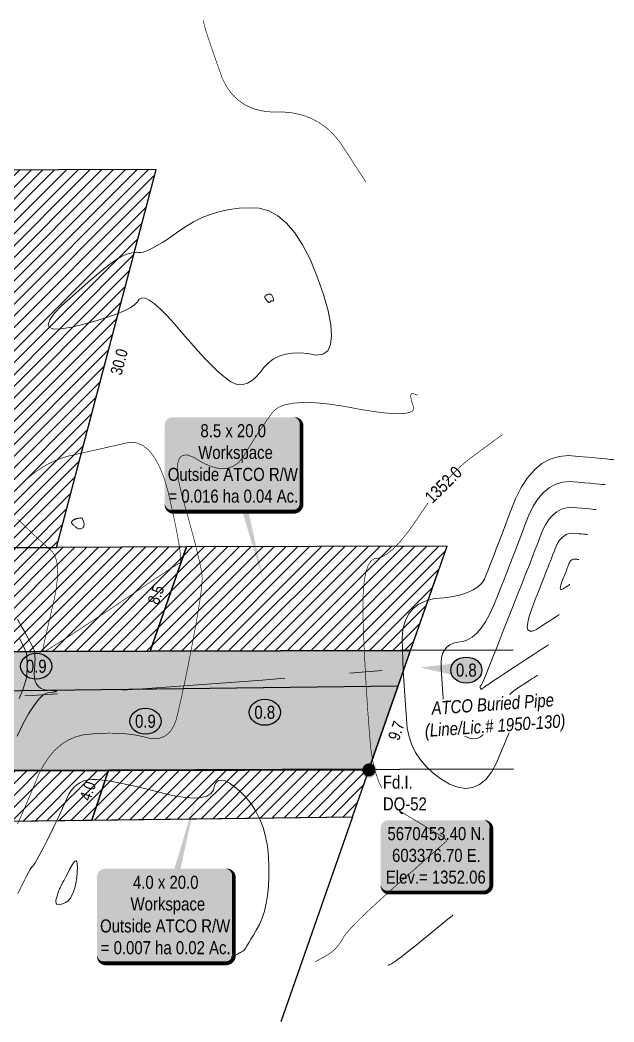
# Model space of a CAD drawing. Extents: x 602200 to 604568, y 5669458 to 5671879.
# Drawn here: x 603396.6 to 603442.2, y 5669483.4 to 5669560.3 of the extents above; entities that cross this region are included whole.
import ezdxf
from ezdxf.enums import TextEntityAlignment as Align

# ---------------------------------------------------------------- set-up
doc = ezdxf.new("R2010")
doc.units = 0
doc.header["$LTSCALE"] = 5
doc.linetypes.add('CENTERLINEX33', pattern=[6.5, 2.5, -1, 0.5, -1, 0.5, -1])
for name, color, linetype in [('C-RW', 13, 'Continuous'), ('DETAIL-T', 7, 'Continuous'), ('F-RW', 190, 'Continuous'), ('L-MON', 1, 'Continuous'), ('L-TITLEDB', 4, 'Continuous'), ('P-ELEVATION', 7, 'Continuous'), ('P-TEMP WITHIN RW-H', 254, 'Continuous'), ('P-TEMP WITHIN-BLACK', 5, 'Continuous'), ('P-TEMP-ATCO PIPELINES', 104, 'Continuous'), ('P-TEMP-ATCO PIPELINES-H', 71, 'Continuous'), ('P-TEMP-BLOCKS', 250, 'Continuous')]:
    doc.layers.add(name, color=color, linetype=linetype)
doc.layers.add('C-TOPO-MAJR', color=7, linetype='Continuous', lineweight=15, true_color=0xd3aa5f)
doc.layers.add('C-TOPO-MINR', color=7, linetype='Continuous', lineweight=13, true_color=0xe9d5af)
doc.layers.add('C-TOPO-MAJR-TEXT', color=7, linetype='Continuous', true_color=0x644b1b)
doc.layers.add('EXISTING PIPE (EXIST OR HP)', color=240, linetype='CENTERLINEX33', lineweight=20)
doc.styles.add('80', font='ARIALN.TTF', dxfattribs={"height": 10})
doc.styles.add('80L', font='ARIALN.TTF', dxfattribs={"height": 10})

# ---------------------------------------------------------------- blocks, each defined once
blk = doc.blocks.new('*U45')
h = blk.add_hatch(color=254)
edge = h.paths.add_edge_path()
edge.add_line((-36.5, -28.5), (36.5, -28.5))
edge.add_arc((36.5, -22.5), 6, 270, 360)
edge.add_line((42.5, -22.5), (42.5, 21))
edge.add_arc((36.5, 21), 6, 0, 90)
edge.add_line((36.5, 27), (-36.5, 27))
edge.add_arc((-36.5, 21), 6, 90, 180)
edge.add_line((-42.5, 21), (-42.5, -22.5))
edge.add_arc((-36.5, -22.5), 6, 180, 270)
at = {"color": 1, "flags": 128}
blk.add_lwpolyline([(-36.5, -28.5, 3, 3, 0), (36.5, -28.5, 3, 3, 0.414214), (42.5, -22.5, 3, 3, 0), (42.5, 21, 3, 0, 0.414214), (36.5, 27, 0, 0, 0), (-36.5, 27, 0, 0, 0.414214), (-42.5, 21, 0, 0, 0), (-42.5, -22.5, 0, 3, 0.414214)], format="xyseb", close=True, dxfattribs=at)
blk.add_lwpolyline([(-20.15, 0, 0, 10, 0), (0, 0, 5, 5, 0)], format="xyseb", dxfattribs=at)
at = {"color": 1, "style": '80'}
blk.add_attdef('ENTER_TEXT_001', (-35.99, -5), '', height=10, dxfattribs=at)
blk = doc.blocks.new('*U52')
at = {"layer": 'P-ELEVATION'}
h = blk.add_hatch(color=111, dxfattribs=at)
h.dxf.hatch_style = 1
edge = h.paths.add_edge_path()
edge.add_ellipse((0, 0), major_axis=(-12, 0), ratio=0.833333, start_angle=0, end_angle=360)
at = {"layer": 'P-ELEVATION', "color": 7, "flags": 128}
blk.add_lwpolyline([(0, 0, 12.5, 0, 0), (-3.11, -22.44, 0, 0, 0)], format="xyseb", dxfattribs=at)
at = {"layer": 'P-ELEVATION', "color": 7}
blk.add_ellipse((0, 0), major_axis=(-12, 0), ratio=0.833333, dxfattribs=at)
at = {"layer": 'P-ELEVATION', "style": '80'}
blk.add_attdef('ELEVATION', text='', height=10, dxfattribs=at).set_placement((0, 0), align=Align.MIDDLE_CENTER)
blk = doc.blocks.new('*U50')
at = {"layer": 'P-ELEVATION'}
h = blk.add_hatch(color=111, dxfattribs=at)
h.dxf.hatch_style = 1
edge = h.paths.add_edge_path()
edge.add_ellipse((0, 0), major_axis=(-12, 0), ratio=0.833333, start_angle=0, end_angle=360)
at = {"layer": 'P-ELEVATION', "color": 7, "flags": 128}
blk.add_lwpolyline([(0, 0, 12.5, 0, 0), (-35.34, 2.05, 0, 0, 0)], format="xyseb", dxfattribs=at)
at = {"layer": 'P-ELEVATION', "color": 7}
blk.add_ellipse((0, 0), major_axis=(-12, 0), ratio=0.833333, dxfattribs=at)
at = {"layer": 'P-ELEVATION', "style": '80'}
blk.add_attdef('ELEVATION', text='', height=10, dxfattribs=at).set_placement((0, 0), align=Align.MIDDLE_CENTER)
blk = doc.blocks.new('*U53')
at = {"layer": 'P-ELEVATION'}
h = blk.add_hatch(color=111, dxfattribs=at)
h.dxf.hatch_style = 1
edge = h.paths.add_edge_path()
edge.add_ellipse((0, 0), major_axis=(-12, 0), ratio=0.833333, start_angle=0, end_angle=360)
at = {"layer": 'P-ELEVATION', "color": 7, "flags": 128}
blk.add_lwpolyline([(0, 0, 12.5, 0, 0), (-2.02, 24.79, 0, 0, 0)], format="xyseb", dxfattribs=at)
at = {"layer": 'P-ELEVATION', "color": 7}
blk.add_ellipse((0, 0), major_axis=(-12, 0), ratio=0.833333, dxfattribs=at)
at = {"layer": 'P-ELEVATION', "style": '80'}
blk.add_attdef('ELEVATION', text='', height=10, dxfattribs=at).set_placement((0, 0), align=Align.MIDDLE_CENTER)
blk = doc.blocks.new('fdia')
at = {"color": 255, "const_width": 1}
blk.add_lwpolyline([(-0.5, 0, 1), (0.5, 0, 1)], format="xyb", close=True, dxfattribs=at)
blk = doc.blocks.new('Fdiaa')
blk.add_blockref('fdia', (0, 0))
blk = doc.blocks.new('fdib')
at = {"color": 1, "const_width": 1.6}
blk.add_lwpolyline([(-0.4, 0, 1), (0.4, 0, 1)], format="xyb", close=True, dxfattribs=at)
at = {"color": 1}
blk.add_circle((0, 0), 0.8, dxfattribs=at)
blk = doc.blocks.new('Fdibb')
blk.add_blockref('fdib', (0, 0))
blk = doc.blocks.new('fdicc')
for name in ['Fdibb', 'Fdiaa']:
    blk.add_blockref(name, (0, 0))
blk = doc.blocks.new('FDI')
blk.add_blockref('fdicc', (0, 0))
blk = doc.blocks.new('*U79')
h = blk.add_hatch(color=255)
edge = h.paths.add_edge_path()
edge.add_line((-46.5, -37), (46.5, -37))
edge.add_arc((46.5, -31), 6, 270, 360)
edge.add_line((52.5, -31), (52.5, 29.5))
edge.add_arc((46.5, 29.5), 6, 0, 90)
edge.add_line((46.5, 35.5), (-46.5, 35.5))
edge.add_arc((-46.5, 29.5), 6, 90, 180)
edge.add_line((-52.5, 29.5), (-52.5, -31))
edge.add_arc((-46.5, -31), 6, 180, 270)
at = {"color": 104, "flags": 128}
blk.add_lwpolyline([(-46.5, -37, 3, 3, 0), (46.5, -37, 3, 3, 0.414214), (52.5, -31, 3, 3, 0), (52.5, 29.5, 3, 0, 0.414214), (46.5, 35.5, 0, 0, 0), (-46.5, 35.5, 0, 0, 0.414214), (-52.5, 29.5, 0, 0, 0), (-52.5, -31, 0, 3, 0.414214)], format="xyseb", close=True, dxfattribs=at)
blk.add_lwpolyline([(24.24, -94.21, 0, 7.5, 0), (0, 0, 0, 0, 0)], format="xyseb", dxfattribs=at)
at = {"color": 104, "style": '80'}
blk.add_attdef('ENTER_TEXT_001', (-26.85, -4.92), '', height=10, dxfattribs=at)
blk = doc.blocks.new('*U72')
h = blk.add_hatch(color=255)
edge = h.paths.add_edge_path()
edge.add_line((-46.5, -37), (46.5, -37))
edge.add_arc((46.5, -31), 6, 270, 360)
edge.add_line((52.5, -31), (52.5, 29.5))
edge.add_arc((46.5, 29.5), 6, 0, 90)
edge.add_line((46.5, 35.5), (-46.5, 35.5))
edge.add_arc((-46.5, 29.5), 6, 90, 180)
edge.add_line((-52.5, 29.5), (-52.5, -31))
edge.add_arc((-46.5, -31), 6, 180, 270)
at = {"color": 104, "flags": 128}
blk.add_lwpolyline([(23.55, 90.69, 0, 7.5, 0), (0, 0, 0, 0, 0)], format="xyseb", dxfattribs=at)
blk.add_lwpolyline([(-46.5, -37, 3, 3, 0), (46.5, -37, 3, 3, 0.414214), (52.5, -31, 3, 3, 0), (52.5, 29.5, 3, 0, 0.414214), (46.5, 35.5, 0, 0, 0), (-46.5, 35.5, 0, 0, 0.414214), (-52.5, 29.5, 0, 0, 0), (-52.5, -31, 0, 3, 0.414214)], format="xyseb", close=True, dxfattribs=at)
at = {"color": 104, "style": '80'}
blk.add_attdef('ENTER_TEXT_001', (-26.85, -4.92), '', height=10, dxfattribs=at)

msp = doc.modelspace()

# ---------------------------------------------------------------- hatches: boundary and pattern name
at = {"layer": 'P-TEMP WITHIN RW-H'}
h = msp.add_hatch(color=256, dxfattribs=at)
h.dxf.hatch_style = 1
h.paths.add_polyline_path([(603251.869, 5669528.208), (603250.317, 5669519.205), (603270.031, 5669515.805), (603347.082, 5669502.516), (603423.394, 5669502.723), (603425.638, 5669509.164), (603426.596, 5669511.902), (603406.596, 5669511.839), (603347.85, 5669511.654), (603271.581, 5669524.808)])
at = {"layer": 'P-TEMP-ATCO PIPELINES-H'}
h = msp.add_hatch(dxfattribs=at)
h.set_pattern_fill('ANSI31', color=256, scale=0.2)
h.paths.add_polyline_path([(603369.396, 5669519.722), (603399.396, 5669519.816), (603407.069, 5669548.819), (603377.069, 5669548.724)])
h = msp.add_hatch(dxfattribs=at)
h.set_pattern_fill('ANSI31', color=256, scale=0.2)
h.paths.add_polyline_path([(603271.581, 5669524.808), (603347.85, 5669511.654), (603406.596, 5669511.839), (603409.396, 5669519.848), (603399.396, 5669519.816), (603348.522, 5669519.656), (603272.938, 5669532.692)])
h = msp.add_hatch(dxfattribs=at)
h.set_pattern_fill('ANSI31', color=256, scale=0.2)
h.paths.add_polyline_path([(603409.396, 5669519.848), (603406.596, 5669511.839), (603426.596, 5669511.902), (603429.395, 5669519.911)])
h = msp.add_hatch(dxfattribs=at)
h.set_pattern_fill('ANSI31', color=256, scale=0.2)
h.paths.add_polyline_path([(603402.13, 5669498.873), (603403.406, 5669502.708), (603347.082, 5669502.516), (603270.031, 5669515.805), (603269.008, 5669509.863), (603337.907, 5669498.07)])
h = msp.add_hatch(dxfattribs=at)
h.set_pattern_fill('ANSI31', color=256, scale=0.2)
h.paths.add_polyline_path([(603403.406, 5669502.708), (603402.13, 5669498.873), (603422.129, 5669499.124), (603423.406, 5669502.776)])

# ---------------------------------------------------------------- linework, layer by layer
at = {"layer": 'C-RW'}
for points in [[(603434.463, 5669511.927), (603347.85, 5669511.654), (603237.077, 5669530.759)], [(603434.491, 5669502.791), (603347.082, 5669502.516), (603235.578, 5669521.747)]]:
    msp.add_lwpolyline(points, dxfattribs=at)
at = {"layer": 'C-TOPO-MAJR', "const_width": 0.05, "flags": 128}
for points in [[(603423.17, 5669547.86), (603423.17, 5669547.86), (603423.115, 5669547.945), (603423.005, 5669548.114), (603422.839, 5669548.369), (603422.618, 5669548.708), (603422.342, 5669549.132), (603422.011, 5669549.64), (603421.624, 5669550.234), (603421.182, 5669550.912), (603420.693, 5669551.504), (603420.156, 5669552.01), (603419.572, 5669552.43), (603418.94, 5669552.764), (603418.261, 5669553.012), (603417.535, 5669553.174), (603416.761, 5669553.249), (603415.939, 5669553.239), (603415.187, 5669553.324), (603414.504, 5669553.506), (603413.89, 5669553.784), (603413.345, 5669554.159), (603412.869, 5669554.629), (603412.462, 5669555.196), (603412.124, 5669555.859), (603411.856, 5669556.618), (603411.617, 5669557.298), (603411.408, 5669557.898), (603411.229, 5669558.42), (603411.079, 5669558.862), (603410.959, 5669559.226), (603410.869, 5669559.51), (603410.808, 5669559.714), (603410.777, 5669559.84), (603410.75, 5669559.95), (603410.727, 5669560.044), (603410.707, 5669560.123), (603410.692, 5669560.185), (603410.68, 5669560.233), (603410.673, 5669560.264), (603410.669, 5669560.28), (603410.669, 5669560.28)], [(603396.405, 5669498.562), (603396.622, 5669499.04), (603396.862, 5669499.583), (603397.124, 5669500.19), (603397.409, 5669500.861), (603397.717, 5669501.596), (603398.047, 5669502.396), (603398.417, 5669503.104), (603398.828, 5669503.72), (603399.279, 5669504.244), (603399.771, 5669504.677), (603400.303, 5669505.017), (603400.875, 5669505.267), (603401.487, 5669505.424), (603402.14, 5669505.49), (603402.769, 5669505.532), (603403.375, 5669505.55), (603403.956, 5669505.545), (603404.514, 5669505.516), (603405.048, 5669505.464), (603405.558, 5669505.388), (603406.045, 5669505.288), (603406.508, 5669505.165), (603406.929, 5669505.122), (603407.309, 5669505.159), (603407.647, 5669505.276), (603407.943, 5669505.473), (603408.198, 5669505.751), (603408.412, 5669506.108), (603408.584, 5669506.545), (603408.714, 5669507.063), (603408.851, 5669507.636), (603408.994, 5669508.265), (603409.143, 5669508.95), (603409.299, 5669509.691), (603409.462, 5669510.489), (603409.63, 5669511.342), (603409.806, 5669512.25), (603409.987, 5669513.215), (603410.145, 5669514.089), (603410.279, 5669514.87), (603410.39, 5669515.56), (603410.477, 5669516.158), (603410.54, 5669516.664), (603410.579, 5669517.078), (603410.595, 5669517.401), (603410.586, 5669517.632), (603410.537, 5669517.984), (603410.445, 5669518.458), (603410.313, 5669519.052), (603410.138, 5669519.768), (603409.922, 5669520.604), (603409.664, 5669521.562), (603409.365, 5669522.641), (603409.024, 5669523.841), (603408.802, 5669524.844), (603408.698, 5669525.65), (603408.712, 5669526.259), (603408.845, 5669526.672), (603409.097, 5669526.887), (603409.467, 5669526.905), (603409.956, 5669526.726), (603410.563, 5669526.35), (603411.13, 5669526.079), (603411.656, 5669525.914), (603412.142, 5669525.854), (603412.587, 5669525.899), (603412.992, 5669526.049), (603413.356, 5669526.305), (603413.68, 5669526.666), (603413.963, 5669527.132), (603414.242, 5669527.583), (603414.518, 5669528.018), (603414.789, 5669528.438), (603415.056, 5669528.842), (603415.319, 5669529.23), (603415.578, 5669529.603), (603415.833, 5669529.961), (603416.084, 5669530.303), (603416.463, 5669530.572), (603416.97, 5669530.768), (603417.606, 5669530.891), (603418.369, 5669530.942), (603419.26, 5669530.919), (603420.28, 5669530.824), (603421.427, 5669530.656), (603422.703, 5669530.415), (603423.808, 5669530.238), (603424.741, 5669530.125), (603425.504, 5669530.075), (603426.095, 5669530.089), (603426.516, 5669530.168), (603426.766, 5669530.31), (603426.844, 5669530.516), (603426.752, 5669530.785), (603426.682, 5669531.018), (603426.635, 5669531.213), (603426.611, 5669531.371), (603426.609, 5669531.491), (603426.63, 5669531.574), (603426.674, 5669531.62), (603426.74, 5669531.629), (603426.829, 5669531.6), (603426.907, 5669531.575), (603426.974, 5669531.554), (603427.03, 5669531.536), (603427.074, 5669531.522), (603427.108, 5669531.511), (603427.13, 5669531.504), (603427.141, 5669531.5), (603427.141, 5669531.5)], [(603396.326, 5669524.209), (603396.65, 5669524.605), (603397.071, 5669525.008), (603397.5, 5669525.374), (603397.937, 5669525.704), (603398.382, 5669525.997), (603398.836, 5669526.253), (603399.297, 5669526.473), (603399.767, 5669526.657), (603400.244, 5669526.804), (603400.73, 5669526.915), (603401.227, 5669527.027), (603401.734, 5669527.142), (603402.253, 5669527.259), (603402.782, 5669527.379), (603403.322, 5669527.5), (603403.874, 5669527.624), (603404.436, 5669527.75), (603405.008, 5669527.878), (603405.544, 5669527.841), (603406.041, 5669527.638), (603406.501, 5669527.27), (603406.923, 5669526.736), (603407.308, 5669526.036), (603407.655, 5669525.171), (603407.964, 5669524.14), (603408.236, 5669522.944), (603408.464, 5669521.893), (603408.647, 5669520.986), (603408.787, 5669520.225), (603408.882, 5669519.608), (603408.934, 5669519.136), (603408.941, 5669518.809), (603408.904, 5669518.627), (603408.824, 5669518.589), (603408.672, 5669518.502), (603408.45, 5669518.364), (603408.157, 5669518.176), (603407.793, 5669517.938), (603407.359, 5669517.65), (603406.853, 5669517.312), (603406.277, 5669516.923), (603405.63, 5669516.485), (603404.99, 5669516.052), (603404.355, 5669515.626), (603403.727, 5669515.205), (603403.105, 5669514.791), (603402.489, 5669514.383), (603401.879, 5669513.982), (603401.276, 5669513.586)], [(603401.276, 5669513.586), (603400.678, 5669513.196), (603400.152, 5669512.856), (603399.698, 5669512.564), (603399.315, 5669512.321), (603399.004, 5669512.127), (603398.764, 5669511.982), (603398.596, 5669511.885), (603398.499, 5669511.838), (603398.474, 5669511.839), (603398.452, 5669511.842), (603398.434, 5669511.845), (603398.418, 5669511.848), (603398.406, 5669511.853), (603398.396, 5669511.858), (603398.391, 5669511.864), (603398.388, 5669511.871), (603398.388, 5669511.879), (603398.389, 5669511.886), (603398.389, 5669511.892), (603398.389, 5669511.897), (603398.389, 5669511.902), (603398.389, 5669511.906), (603398.389, 5669511.909), (603398.388, 5669511.911), (603398.388, 5669511.912), (603398.387, 5669511.915), (603398.385, 5669511.919), (603398.382, 5669511.924), (603398.379, 5669511.93), (603398.375, 5669511.937), (603398.37, 5669511.946), (603398.365, 5669511.955), (603398.359, 5669511.966), (603398.378, 5669512.081), (603398.423, 5669512.3), (603398.493, 5669512.623), (603398.589, 5669513.05), (603398.71, 5669513.581), (603398.856, 5669514.216), (603399.028, 5669514.956), (603399.226, 5669515.799), (603399.369, 5669516.563), (603399.459, 5669517.247), (603399.494, 5669517.852), (603399.475, 5669518.378), (603399.402, 5669518.823), (603399.275, 5669519.19), (603399.094, 5669519.477), (603398.859, 5669519.684), (603398.609, 5669519.909), (603398.344, 5669520.152), (603398.063, 5669520.412), (603397.766, 5669520.69), (603397.455, 5669520.985), (603397.128, 5669521.298), (603396.786, 5669521.629), (603396.428, 5669521.977)]]:
    msp.add_lwpolyline(points, dxfattribs=at)
at = {"layer": 'C-TOPO-MAJR', "const_width": 0.05, "elevation": 1352, "flags": 128}
msp.add_lwpolyline([(603433.665, 5669528.488), (603433.665, 5669528.488), (603433.596, 5669528.437), (603433.458, 5669528.336), (603433.251, 5669528.184), (603432.975, 5669527.981), (603432.63, 5669527.728), (603432.216, 5669527.424), (603431.733, 5669527.069), (603431.182, 5669526.664), (603430.635, 5669526.213), (603430.094, 5669525.716), (603429.557, 5669525.174), (603429.026, 5669524.585), (603428.5, 5669523.952), (603427.979, 5669523.272), (603427.464, 5669522.547), (603426.953, 5669521.776), (603426.469, 5669521.098), (603426.011, 5669520.513), (603425.58, 5669520.021), (603425.175, 5669519.622), (603424.797, 5669519.317), (603424.445, 5669519.104), (603424.12, 5669518.984), (603423.82, 5669518.958), (603423.564, 5669518.782), (603423.351, 5669518.457), (603423.181, 5669517.983), (603423.054, 5669517.36), (603422.97, 5669516.588), (603422.929, 5669515.666), (603422.931, 5669514.595), (603422.976, 5669513.375), (603423.027, 5669512.177), (603423.083, 5669511.001), (603423.144, 5669509.847), (603423.211, 5669508.715), (603423.284, 5669507.604), (603423.361, 5669506.515), (603423.445, 5669505.449), (603423.533, 5669504.404), (603423.682, 5669503.446), (603423.891, 5669502.576), (603424.16, 5669501.793), (603424.488, 5669501.098), (603424.877, 5669500.49), (603425.326, 5669499.969), (603425.835, 5669499.535), (603426.404, 5669499.189), (603426.918, 5669498.877), (603427.377, 5669498.597), (603427.782, 5669498.351), (603428.132, 5669498.138), (603428.427, 5669497.959), (603428.667, 5669497.812), (603428.853, 5669497.7), (603428.984, 5669497.62), (603429.095, 5669497.548), (603429.187, 5669497.483), (603429.259, 5669497.425), (603429.312, 5669497.374), (603429.346, 5669497.331), (603429.36, 5669497.294), (603429.355, 5669497.265), (603429.33, 5669497.244), (603429.194, 5669497.123), (603428.945, 5669496.903), (603428.584, 5669496.585), (603428.112, 5669496.167), (603427.527, 5669495.651), (603426.83, 5669495.036), (603426.022, 5669494.322), (603425.101, 5669493.509), (603424.28, 5669492.77), (603423.558, 5669492.105), (603422.936, 5669491.514), (603422.414, 5669490.997), (603421.992, 5669490.554), (603421.669, 5669490.185), (603421.445, 5669489.89), (603421.322, 5669489.669), (603421.19, 5669489.463), (603421.05, 5669489.271), (603420.903, 5669489.093), (603420.747, 5669488.93), (603420.584, 5669488.782), (603420.412, 5669488.648), (603420.233, 5669488.528), (603420.045, 5669488.423), (603419.88, 5669488.33), (603419.736, 5669488.25), (603419.614, 5669488.182), (603419.514, 5669488.126), (603419.436, 5669488.082), (603419.379, 5669488.05), (603419.345, 5669488.031), (603419.332, 5669488.024), (603419.321, 5669488.018), (603419.312, 5669488.012), (603419.304, 5669488.008), (603419.297, 5669488.004), (603419.293, 5669488.002), (603419.29, 5669488), (603419.288, 5669487.999), (603419.288, 5669487.999)], dxfattribs=at)
at = {"layer": 'C-TOPO-MINR', "flags": 128}
for points in [[(603405.851, 5669542.448), (603405.694, 5669542.467), (603405.53, 5669542.47), (603405.36, 5669542.458), (603405.184, 5669542.43), (603405.002, 5669542.386), (603404.814, 5669542.327), (603404.619, 5669542.253), (603404.419, 5669542.163), (603404.212, 5669542.057), (603403.929, 5669541.873), (603403.57, 5669541.61), (603403.135, 5669541.268), (603402.625, 5669540.848), (603402.038, 5669540.349), (603401.375, 5669539.771), (603400.636, 5669539.115), (603399.821, 5669538.38), (603399.237, 5669537.77), (603398.884, 5669537.284), (603398.761, 5669536.922), (603398.868, 5669536.685), (603399.206, 5669536.573), (603399.775, 5669536.584), (603400.574, 5669536.72), (603401.604, 5669536.981), (603402.521, 5669537.236), (603403.324, 5669537.486), (603404.014, 5669537.731), (603404.59, 5669537.971), (603405.053, 5669538.206), (603405.402, 5669538.436), (603405.638, 5669538.66), (603405.761, 5669538.879), (603405.949, 5669538.976), (603406.203, 5669538.949), (603406.523, 5669538.8), (603406.909, 5669538.529), (603407.36, 5669538.135), (603407.877, 5669537.618), (603408.459, 5669536.978), (603409.107, 5669536.216), (603409.714, 5669535.52), (603410.28, 5669534.891), (603410.804, 5669534.329), (603411.286, 5669533.833), (603411.727, 5669533.404), (603412.127, 5669533.042), (603412.486, 5669532.747), (603412.803, 5669532.518), (603413.119, 5669532.371), (603413.435, 5669532.306), (603413.751, 5669532.323), (603414.065, 5669532.422), (603414.38, 5669532.602), (603414.694, 5669532.865), (603415.007, 5669533.209), (603415.32, 5669533.635), (603415.676, 5669533.993), (603416.074, 5669534.282), (603416.514, 5669534.502), (603416.997, 5669534.653), (603417.523, 5669534.736), (603418.091, 5669534.75), (603418.702, 5669534.695), (603419.355, 5669534.572), (603419.865, 5669534.645), (603420.23, 5669534.916), (603420.452, 5669535.383), (603420.53, 5669536.046), (603420.464, 5669536.907), (603420.254, 5669537.964), (603419.901, 5669539.219), (603419.403, 5669540.67), (603418.872, 5669541.943), (603418.306, 5669543.039), (603417.705, 5669543.957), (603417.07, 5669544.697), (603416.401, 5669545.26), (603415.698, 5669545.645), (603414.96, 5669545.853), (603414.188, 5669545.882), (603413.433, 5669545.852), (603412.695, 5669545.762), (603411.974, 5669545.612), (603411.27, 5669545.401), (603410.583, 5669545.131), (603409.914, 5669544.8), (603409.261, 5669544.41), (603408.626, 5669543.959), (603408.051, 5669543.567), (603407.535, 5669543.234), (603407.079, 5669542.96), (603406.682, 5669542.744), (603406.345, 5669542.586), (603406.068, 5669542.488), (603405.851, 5669542.448)], [(603415.455, 5669538.886), (603415.494, 5669538.84), (603415.53, 5669538.799), (603415.562, 5669538.762), (603415.592, 5669538.729), (603415.619, 5669538.701), (603415.643, 5669538.677), (603415.664, 5669538.658), (603415.682, 5669538.643), (603415.697, 5669538.632), (603415.712, 5669538.625), (603415.727, 5669538.622), (603415.742, 5669538.623), (603415.757, 5669538.627), (603415.772, 5669538.636), (603415.787, 5669538.648), (603415.801, 5669538.664), (603415.816, 5669538.685), (603415.833, 5669538.702), (603415.852, 5669538.715), (603415.873, 5669538.726), (603415.896, 5669538.733), (603415.921, 5669538.737), (603415.947, 5669538.737), (603415.976, 5669538.735), (603416.007, 5669538.729), (603416.031, 5669538.732), (603416.049, 5669538.745), (603416.059, 5669538.767), (603416.063, 5669538.799), (603416.06, 5669538.84), (603416.05, 5669538.89), (603416.033, 5669538.949), (603416.01, 5669539.018), (603415.984, 5669539.078), (603415.958, 5669539.13), (603415.929, 5669539.173), (603415.899, 5669539.208), (603415.867, 5669539.235), (603415.834, 5669539.253), (603415.799, 5669539.263), (603415.763, 5669539.264), (603415.726, 5669539.262), (603415.688, 5669539.256), (603415.651, 5669539.247), (603415.613, 5669539.233), (603415.574, 5669539.216), (603415.536, 5669539.196), (603415.497, 5669539.172), (603415.457, 5669539.144), (603415.427, 5669539.113), (603415.408, 5669539.081), (603415.397, 5669539.046), (603415.397, 5669539.01), (603415.407, 5669538.971), (603415.426, 5669538.929), (603415.455, 5669538.886)], [(603442.21, 5669526.547), (603442.21, 5669526.547), (603442.113, 5669526.556), (603441.92, 5669526.573), (603441.629, 5669526.6), (603441.241, 5669526.635), (603440.756, 5669526.678), (603440.175, 5669526.731), (603439.496, 5669526.792), (603438.721, 5669526.862), (603437.993, 5669526.795), (603437.314, 5669526.592), (603436.683, 5669526.253), (603436.1, 5669525.777), (603435.565, 5669525.165), (603435.078, 5669524.417), (603434.64, 5669523.532), (603434.249, 5669522.511), (603433.908, 5669521.617), (603433.615, 5669520.851), (603433.37, 5669520.212), (603433.175, 5669519.7), (603433.028, 5669519.316), (603432.93, 5669519.059), (603432.88, 5669518.93), (603432.879, 5669518.928), (603432.862, 5669518.883), (603432.827, 5669518.796), (603432.776, 5669518.666), (603432.708, 5669518.493), (603432.623, 5669518.278), (603432.522, 5669518.02), (603432.403, 5669517.72), (603432.268, 5669517.377), (603432.056, 5669517.068), (603431.768, 5669516.794), (603431.404, 5669516.555), (603430.964, 5669516.35), (603430.447, 5669516.18), (603429.854, 5669516.045), (603429.185, 5669515.944), (603428.439, 5669515.878), (603427.791, 5669515.718), (603427.239, 5669515.464), (603426.784, 5669515.115), (603426.427, 5669514.673), (603426.166, 5669514.136), (603426.002, 5669513.505), (603425.936, 5669512.781), (603425.966, 5669511.962), (603426, 5669511.158), (603426.037, 5669510.368), (603426.079, 5669509.593), (603426.123, 5669508.833), (603426.172, 5669508.088), (603426.224, 5669507.357), (603426.28, 5669506.641), (603426.34, 5669505.94), (603426.476, 5669505.275), (603426.689, 5669504.646), (603426.979, 5669504.054), (603427.346, 5669503.498), (603427.79, 5669502.979), (603428.31, 5669502.496), (603428.908, 5669502.049), (603429.582, 5669501.639), (603430.217, 5669501.39), (603430.812, 5669501.301), (603431.367, 5669501.373), (603431.883, 5669501.606), (603432.36, 5669502), (603432.796, 5669502.554), (603433.193, 5669503.269), (603433.551, 5669504.145), (603433.876, 5669504.919), (603434.167, 5669505.592), (603434.425, 5669506.162), (603434.65, 5669506.63), (603434.842, 5669506.996), (603435.001, 5669507.26), (603435.127, 5669507.422), (603435.22, 5669507.483), (603435.301, 5669507.536), (603435.37, 5669507.581), (603435.428, 5669507.619), (603435.474, 5669507.649), (603435.509, 5669507.671), (603435.532, 5669507.686), (603435.544, 5669507.694), (603435.544, 5669507.694)], [(603441.533, 5669524.632), (603441.533, 5669524.632), (603441.458, 5669524.639), (603441.308, 5669524.652), (603441.083, 5669524.673), (603440.783, 5669524.7), (603440.407, 5669524.733), (603439.957, 5669524.774), (603439.432, 5669524.821), (603438.831, 5669524.875), (603438.268, 5669524.824), (603437.742, 5669524.667), (603437.254, 5669524.404), (603436.803, 5669524.036), (603436.389, 5669523.562), (603436.012, 5669522.983), (603435.672, 5669522.298), (603435.37, 5669521.507), (603435.105, 5669520.815), (603434.879, 5669520.222), (603434.689, 5669519.727), (603434.538, 5669519.331), (603434.424, 5669519.033), (603434.348, 5669518.835), (603434.31, 5669518.735), (603434.309, 5669518.733), (603434.309, 5669518.731), (603434.308, 5669518.729), (603434.307, 5669518.727), (603434.306, 5669518.725), (603434.305, 5669518.723), (603434.304, 5669518.72), (603434.303, 5669518.718), (603434.302, 5669518.715), (603434.264, 5669518.619), (603434.189, 5669518.429), (603434.078, 5669518.145), (603433.929, 5669517.769), (603433.743, 5669517.298), (603433.521, 5669516.734), (603433.262, 5669516.077), (603432.966, 5669515.326), (603432.659, 5669514.665), (603432.342, 5669514.093), (603432.014, 5669513.612), (603431.676, 5669513.219), (603431.327, 5669512.917), (603430.967, 5669512.704), (603430.598, 5669512.58), (603430.217, 5669512.546), (603429.886, 5669512.465), (603429.605, 5669512.335), (603429.373, 5669512.157), (603429.19, 5669511.931), (603429.057, 5669511.657), (603428.974, 5669511.336), (603428.94, 5669510.966), (603428.955, 5669510.548), (603428.973, 5669510.138), (603428.992, 5669509.735), (603429.013, 5669509.34), (603429.036, 5669508.952), (603429.06, 5669508.571), (603429.087, 5669508.198), (603429.116, 5669507.833), (603429.146, 5669507.475), (603429.216, 5669507.136), (603429.324, 5669506.815), (603429.472, 5669506.513), (603429.66, 5669506.229), (603429.886, 5669505.964), (603430.152, 5669505.718), (603430.456, 5669505.49), (603430.8, 5669505.281), (603431.124, 5669505.154), (603431.428, 5669505.108), (603431.711, 5669505.145), (603431.975, 5669505.264), (603432.218, 5669505.465), (603432.44, 5669505.748), (603432.643, 5669506.113), (603432.826, 5669506.56), (603433.031, 5669506.98), (603433.258, 5669507.375), (603433.508, 5669507.742), (603433.78, 5669508.084), (603434.075, 5669508.399), (603434.393, 5669508.688), (603434.733, 5669508.95), (603435.095, 5669509.186), (603435.412, 5669509.393), (603435.684, 5669509.57), (603435.911, 5669509.717), (603436.092, 5669509.835), (603436.228, 5669509.924), (603436.318, 5669509.983), (603436.364, 5669510.012), (603436.364, 5669510.012)], [(603440.856, 5669522.717), (603440.856, 5669522.717), (603440.803, 5669522.721), (603440.696, 5669522.731), (603440.537, 5669522.745), (603440.324, 5669522.765), (603440.058, 5669522.788), (603439.74, 5669522.817), (603439.367, 5669522.851), (603438.942, 5669522.889), (603438.543, 5669522.853), (603438.171, 5669522.741), (603437.825, 5669522.555), (603437.505, 5669522.294), (603437.212, 5669521.959), (603436.945, 5669521.548), (603436.704, 5669521.063), (603436.49, 5669520.503), (603436.303, 5669520.013), (603436.142, 5669519.592), (603436.008, 5669519.241), (603435.9, 5669518.96), (603435.82, 5669518.749), (603435.765, 5669518.607), (603435.738, 5669518.535), (603435.737, 5669518.533), (603435.736, 5669518.53), (603435.735, 5669518.527), (603435.734, 5669518.524), (603435.732, 5669518.521), (603435.731, 5669518.517), (603435.729, 5669518.513), (603435.728, 5669518.509), (603435.726, 5669518.505), (603435.667, 5669518.356), (603435.552, 5669518.063), (603435.379, 5669517.626), (603435.15, 5669517.044), (603434.864, 5669516.319), (603434.521, 5669515.449), (603434.121, 5669514.434), (603433.664, 5669513.276), (603433.262, 5669512.262), (603432.915, 5669511.393), (603432.624, 5669510.668), (603432.388, 5669510.088), (603432.207, 5669509.653), (603432.081, 5669509.362), (603432.011, 5669509.216), (603431.995, 5669509.215), (603431.982, 5669509.211), (603431.971, 5669509.206), (603431.961, 5669509.199), (603431.954, 5669509.19), (603431.949, 5669509.179), (603431.945, 5669509.166), (603431.944, 5669509.151), (603431.945, 5669509.134), (603431.945, 5669509.118), (603431.946, 5669509.102), (603431.947, 5669509.086), (603431.948, 5669509.07), (603431.949, 5669509.055), (603431.95, 5669509.04), (603431.951, 5669509.025), (603431.952, 5669509.011), (603431.955, 5669508.997), (603431.959, 5669508.984), (603431.965, 5669508.972), (603431.973, 5669508.961), (603431.982, 5669508.95), (603431.993, 5669508.94), (603432.005, 5669508.931), (603432.019, 5669508.923), (603432.032, 5669508.918), (603432.044, 5669508.916), (603432.055, 5669508.917), (603432.066, 5669508.922), (603432.076, 5669508.93), (603432.085, 5669508.942), (603432.093, 5669508.956), (603432.1, 5669508.974), (603432.185, 5669509.041), (603432.349, 5669509.158), (603432.591, 5669509.323), (603432.91, 5669509.538), (603433.308, 5669509.802), (603433.784, 5669510.115), (603434.338, 5669510.478), (603434.971, 5669510.89), (603435.524, 5669511.25), (603435.998, 5669511.558), (603436.393, 5669511.816), (603436.709, 5669512.022), (603436.946, 5669512.176), (603437.104, 5669512.279), (603437.183, 5669512.33), (603437.183, 5669512.33)], [(603400.895, 5669522.003), (603400.932, 5669522.012), (603400.97, 5669522.021), (603401.009, 5669522.029), (603401.049, 5669522.038), (603401.09, 5669522.048), (603401.132, 5669522.057), (603401.174, 5669522.067), (603401.218, 5669522.076), (603401.262, 5669522.086), (603401.303, 5669522.083), (603401.341, 5669522.068), (603401.377, 5669522.039), (603401.409, 5669521.998), (603401.439, 5669521.944), (603401.466, 5669521.878), (603401.49, 5669521.798), (603401.511, 5669521.706), (603401.522, 5669521.622), (603401.523, 5669521.546), (603401.514, 5669521.478), (603401.495, 5669521.418), (603401.466, 5669521.367), (603401.427, 5669521.323), (603401.379, 5669521.288), (603401.32, 5669521.261), (603401.262, 5669521.243), (603401.206, 5669521.233), (603401.151, 5669521.232), (603401.098, 5669521.24), (603401.045, 5669521.257), (603400.994, 5669521.282), (603400.944, 5669521.317), (603400.895, 5669521.36), (603400.849, 5669521.401), (603400.805, 5669521.44), (603400.765, 5669521.477), (603400.727, 5669521.512), (603400.691, 5669521.545), (603400.658, 5669521.576), (603400.628, 5669521.604), (603400.6, 5669521.631), (603400.58, 5669521.659), (603400.568, 5669521.687), (603400.563, 5669521.715), (603400.565, 5669521.744), (603400.575, 5669521.773), (603400.593, 5669521.803), (603400.617, 5669521.834), (603400.65, 5669521.865), (603400.683, 5669521.893), (603400.717, 5669521.919), (603400.751, 5669521.941), (603400.786, 5669521.961), (603400.822, 5669521.978), (603400.858, 5669521.992), (603400.895, 5669522.003)], [(603440.179, 5669520.801), (603440.179, 5669520.801), (603440.147, 5669520.804), (603440.085, 5669520.81), (603439.991, 5669520.818), (603439.866, 5669520.829), (603439.71, 5669520.844), (603439.522, 5669520.86), (603439.303, 5669520.88), (603439.053, 5669520.903), (603438.818, 5669520.881), (603438.599, 5669520.816), (603438.396, 5669520.706), (603438.208, 5669520.553), (603438.035, 5669520.356), (603437.878, 5669520.114), (603437.737, 5669519.829), (603437.611, 5669519.499), (603437.5, 5669519.211), (603437.406, 5669518.963), (603437.327, 5669518.756), (603437.263, 5669518.59), (603437.215, 5669518.464), (603437.183, 5669518.379), (603437.166, 5669518.335), (603437.165, 5669518.332), (603437.163, 5669518.329), (603437.162, 5669518.325), (603437.16, 5669518.321), (603437.158, 5669518.316), (603437.156, 5669518.311), (603437.154, 5669518.306), (603437.152, 5669518.3), (603437.15, 5669518.295), (603437.113, 5669518.201), (603437.042, 5669518.021), (603436.936, 5669517.753), (603436.796, 5669517.398), (603436.622, 5669516.956), (603436.413, 5669516.426), (603436.17, 5669515.809), (603435.892, 5669515.105), (603435.697, 5669514.521), (603435.585, 5669514.055), (603435.556, 5669513.709), (603435.61, 5669513.483), (603435.747, 5669513.375), (603435.966, 5669513.388), (603436.269, 5669513.519), (603436.654, 5669513.77), (603436.991, 5669513.99), (603437.28, 5669514.178), (603437.521, 5669514.335), (603437.714, 5669514.46), (603437.858, 5669514.554), (603437.955, 5669514.617), (603438.003, 5669514.649), (603438.003, 5669514.649)], [(603439.501, 5669518.886), (603439.501, 5669518.886), (603439.492, 5669518.887), (603439.473, 5669518.888), (603439.445, 5669518.891), (603439.408, 5669518.894), (603439.361, 5669518.899), (603439.304, 5669518.904), (603439.239, 5669518.91), (603439.164, 5669518.916), (603439.093, 5669518.91), (603439.028, 5669518.89), (603438.967, 5669518.857), (603438.91, 5669518.811), (603438.859, 5669518.752), (603438.811, 5669518.68), (603438.769, 5669518.594), (603438.731, 5669518.495), (603438.698, 5669518.409), (603438.669, 5669518.333), (603438.645, 5669518.27), (603438.625, 5669518.219), (603438.61, 5669518.179), (603438.6, 5669518.152), (603438.594, 5669518.136), (603438.592, 5669518.132), (603438.59, 5669518.127), (603438.589, 5669518.122), (603438.587, 5669518.117), (603438.584, 5669518.111), (603438.582, 5669518.105), (603438.579, 5669518.099), (603438.577, 5669518.092), (603438.574, 5669518.084), (603438.561, 5669518.051), (603438.538, 5669517.993), (603438.504, 5669517.909), (603438.461, 5669517.799), (603438.408, 5669517.664), (603438.344, 5669517.503), (603438.271, 5669517.316), (603438.187, 5669517.104), (603438.128, 5669516.928), (603438.095, 5669516.788), (603438.086, 5669516.684), (603438.102, 5669516.616), (603438.143, 5669516.583), (603438.209, 5669516.587), (603438.301, 5669516.627), (603438.417, 5669516.702), (603438.518, 5669516.768), (603438.605, 5669516.825), (603438.678, 5669516.872), (603438.736, 5669516.91), (603438.779, 5669516.938), (603438.808, 5669516.957), (603438.823, 5669516.967), (603438.823, 5669516.967)], [(603396.383, 5669505.322), (603396.834, 5669506.248), (603397.259, 5669507.025), (603397.656, 5669507.652), (603398.026, 5669508.129), (603398.369, 5669508.457), (603398.685, 5669508.635), (603398.973, 5669508.664), (603399.189, 5669508.692), (603399.332, 5669508.718), (603399.402, 5669508.742), (603399.399, 5669508.765), (603399.323, 5669508.786), (603399.175, 5669508.806), (603398.954, 5669508.824), (603398.659, 5669508.84), (603398.405, 5669508.898), (603398.189, 5669508.996), (603398.013, 5669509.134), (603397.877, 5669509.314), (603397.78, 5669509.534), (603397.722, 5669509.795), (603397.704, 5669510.096), (603397.726, 5669510.439), (603397.741, 5669510.746), (603397.752, 5669511.019), (603397.757, 5669511.256), (603397.756, 5669511.459), (603397.75, 5669511.627), (603397.739, 5669511.759), (603397.722, 5669511.857), (603397.699, 5669511.92), (603397.646, 5669512.035), (603397.562, 5669512.203), (603397.447, 5669512.422), (603397.301, 5669512.694), (603397.125, 5669513.017), (603396.917, 5669513.393), (603396.679, 5669513.821), (603396.41, 5669514.301)], [(603396.55, 5669508.206), (603396.823, 5669508.872), (603397.012, 5669509.426), (603397.117, 5669509.87), (603397.138, 5669510.203), (603397.15, 5669510.51), (603397.155, 5669510.791), (603397.151, 5669511.045), (603397.139, 5669511.274), (603397.119, 5669511.477), (603397.091, 5669511.653), (603397.055, 5669511.804), (603397.01, 5669511.928), (603396.918, 5669512.133), (603396.778, 5669512.417), (603396.59, 5669512.781)], [(603396.445, 5669493.241), (603396.697, 5669493.759), (603396.915, 5669494.201), (603397.101, 5669494.568), (603397.253, 5669494.86), (603397.373, 5669495.077), (603397.459, 5669495.218), (603397.513, 5669495.285), (603397.534, 5669495.277), (603397.582, 5669495.326), (603397.656, 5669495.432), (603397.758, 5669495.596), (603397.886, 5669495.818), (603398.041, 5669496.097), (603398.223, 5669496.433), (603398.432, 5669496.827), (603398.668, 5669497.279), (603398.894, 5669497.721), (603399.11, 5669498.153), (603399.315, 5669498.576), (603399.51, 5669498.989), (603399.695, 5669499.392), (603399.87, 5669499.786), (603400.035, 5669500.17), (603400.19, 5669500.544), (603400.363, 5669500.876), (603400.555, 5669501.164), (603400.767, 5669501.41), (603400.997, 5669501.612), (603401.246, 5669501.772), (603401.514, 5669501.888), (603401.8, 5669501.962), (603402.106, 5669501.993), (603402.498, 5669501.987), (603402.977, 5669501.943), (603403.541, 5669501.863), (603404.193, 5669501.746), (603404.93, 5669501.592), (603405.755, 5669501.4), (603406.665, 5669501.172), (603407.662, 5669500.907), (603408.545, 5669500.718), (603409.314, 5669500.605), (603409.97, 5669500.568), (603410.512, 5669500.607), (603410.94, 5669500.722), (603411.254, 5669500.913), (603411.454, 5669501.181), (603411.54, 5669501.524), (603411.674, 5669501.766), (603411.856, 5669501.907), (603412.085, 5669501.946), (603412.362, 5669501.884), (603412.686, 5669501.72), (603413.058, 5669501.456), (603413.477, 5669501.09), (603413.944, 5669500.622), (603414.356, 5669500.11), (603414.714, 5669499.553), (603415.018, 5669498.952), (603415.268, 5669498.305), (603415.463, 5669497.615), (603415.603, 5669496.879), (603415.69, 5669496.099), (603415.722, 5669495.274), (603415.719, 5669494.498), (603415.683, 5669493.771), (603415.611, 5669493.093), (603415.506, 5669492.463), (603415.366, 5669491.882), (603415.191, 5669491.349), (603414.982, 5669490.866), (603414.739, 5669490.431), (603414.522, 5669490.048), (603414.332, 5669489.718), (603414.168, 5669489.439), (603414.031, 5669489.214), (603413.921, 5669489.04), (603413.837, 5669488.918), (603413.78, 5669488.849), (603413.75, 5669488.832), (603413.711, 5669488.81), (603413.663, 5669488.783), (603413.606, 5669488.752), (603413.541, 5669488.715), (603413.467, 5669488.674), (603413.384, 5669488.627), (603413.293, 5669488.576), (603413.193, 5669488.52), (603413.105, 5669488.471), (603413.03, 5669488.429), (603412.968, 5669488.394), (603412.918, 5669488.366), (603412.88, 5669488.345), (603412.855, 5669488.331), (603412.843, 5669488.324), (603412.843, 5669488.324)], [(603400.112, 5669492.55), (603399.912, 5669492.461), (603399.743, 5669492.404), (603399.604, 5669492.378), (603399.495, 5669492.384), (603399.417, 5669492.42), (603399.37, 5669492.488), (603399.353, 5669492.587), (603399.367, 5669492.717), (603399.411, 5669492.879), (603399.454, 5669493.029), (603399.495, 5669493.167), (603399.535, 5669493.294), (603399.573, 5669493.408), (603399.61, 5669493.511), (603399.646, 5669493.603), (603399.68, 5669493.683), (603399.713, 5669493.751), (603399.742, 5669493.81), (603399.767, 5669493.861), (603399.788, 5669493.903), (603399.805, 5669493.936), (603399.819, 5669493.961), (603399.829, 5669493.977), (603399.835, 5669493.985), (603399.838, 5669493.984), (603399.86, 5669494.022), (603399.902, 5669494.099), (603399.965, 5669494.215), (603400.047, 5669494.37), (603400.15, 5669494.564), (603400.272, 5669494.797), (603400.414, 5669495.069), (603400.577, 5669495.38), (603400.714, 5669495.595), (603400.825, 5669495.716), (603400.911, 5669495.741), (603400.971, 5669495.671), (603401.006, 5669495.506), (603401.016, 5669495.245), (603401, 5669494.889), (603400.958, 5669494.438), (603400.897, 5669494.032), (603400.815, 5669493.672), (603400.714, 5669493.357), (603400.594, 5669493.087), (603400.453, 5669492.862), (603400.292, 5669492.683), (603400.112, 5669492.55)], [(603429.849, 5669491.589), (603429.849, 5669491.589), (603429.783, 5669491.534), (603429.65, 5669491.426), (603429.451, 5669491.263), (603429.185, 5669491.046), (603428.854, 5669490.775), (603428.456, 5669490.45), (603427.991, 5669490.07), (603427.46, 5669489.636), (603426.985, 5669489.25), (603426.565, 5669488.912), (603426.2, 5669488.622), (603425.89, 5669488.38), (603425.635, 5669488.186), (603425.436, 5669488.04), (603425.292, 5669487.942), (603425.203, 5669487.892), (603425.126, 5669487.848), (603425.059, 5669487.81), (603425.003, 5669487.779), (603424.959, 5669487.754), (603424.926, 5669487.735), (603424.904, 5669487.723), (603424.893, 5669487.717), (603424.893, 5669487.717)]]:
    msp.add_lwpolyline(points, dxfattribs=at)
at = {"layer": 'EXISTING PIPE (EXIST OR HP)', "flags": 128}
msp.add_lwpolyline([(603244.317, 5669523.068), (603252.74, 5669521.6), (603260.01, 5669520.407), (603267.353, 5669519.159), (603275.533, 5669517.587), (603284.705, 5669516.037), (603293.843, 5669514.585), (603302.736, 5669513.186), (603311.726, 5669511.654), (603320.711, 5669510.04), (603329.414, 5669508.541), (603337.772, 5669507.005), (603342.204, 5669506.203), (603345.115, 5669505.665), (603346.847, 5669505.334), (603347.791, 5669505.312), (603348.522, 5669505.593), (603349.128, 5669506.272), (603350.029, 5669506.696), (603351.248, 5669506.783), (603352.598, 5669506.871), (603354.111, 5669506.983), (603355.207, 5669506.979), (603356.072, 5669506.582), (603356.94, 5669505.989), (603358.317, 5669505.993), (603362.612, 5669506.182), (603366.975, 5669506.363), (603374.092, 5669506.776), (603382.324, 5669507.376), (603397.541, 5669508.443), (603406.034, 5669508.945), (603415.195, 5669509.63), (603427.341, 5669510.597)], dxfattribs=at)
at = {"layer": 'F-RW'}
msp.add_lwpolyline([(603234.579, 5669515.738), (603238.144, 5669515.146), (603337.907, 5669498.07), (603422.129, 5669499.124), (603425.638, 5669509.164), (603338.694, 5669508.076), (603239.83, 5669524.997, 0.001187), (603239.784, 5669525.005), (603236.218, 5669525.598)], format="xyb", dxfattribs=at)
at = {"layer": 'L-TITLEDB'}
for p, q in [((603423.398, 5669502.755), (603428.798, 5669518.203)), ((603422.129, 5669499.124), (603416.623, 5669483.373))]:
    msp.add_line(p, q, dxfattribs=at)
at = {"layer": 'P-TEMP WITHIN-BLACK', "flags": 128}
msp.add_lwpolyline([(603251.869, 5669528.208), (603250.317, 5669519.205), (603270.031, 5669515.805), (603347.082, 5669502.516), (603423.394, 5669502.723), (603425.638, 5669509.164), (603426.596, 5669511.902), (603406.596, 5669511.839), (603347.85, 5669511.654), (603271.581, 5669524.808)], close=True, dxfattribs=at)
at = {"layer": 'P-TEMP-ATCO PIPELINES', "flags": 128}
for points in [[(603369.396, 5669519.722), (603399.396, 5669519.816), (603407.069, 5669548.819), (603377.069, 5669548.724), (603369.396, 5669519.722)], [(603271.581, 5669524.808), (603347.85, 5669511.654), (603406.596, 5669511.839), (603409.396, 5669519.848), (603399.396, 5669519.816), (603348.522, 5669519.656), (603272.938, 5669532.692), (603271.581, 5669524.808)], [(603409.396, 5669519.848), (603406.596, 5669511.839), (603426.596, 5669511.902), (603429.395, 5669519.911)], [(603402.13, 5669498.873), (603403.406, 5669502.708), (603347.082, 5669502.516), (603270.031, 5669515.805), (603269.008, 5669509.863), (603337.907, 5669498.07)], [(603403.406, 5669502.708), (603402.13, 5669498.873), (603422.129, 5669499.124), (603423.406, 5669502.776)]]:
    msp.add_lwpolyline(points, close=True, dxfattribs=at)

# ---------------------------------------------------------------- block references
at = {"xscale": 0.1000000000000001, "yscale": 0.1000000000000001, "zscale": 0.1000000000000001}
for name, p, values in [('*U52', (603397.852, 5669510.687), {'ELEVATION': '0.9'}), ('*U50', (603430.875, 5669510.391), {'ELEVATION': '0.8'}), ('*U53', (603406.236, 5669506.465), {'ELEVATION': '0.9'}), ('*U53', (603415.397, 5669507.15), {'ELEVATION': '0.8'})]:
    msp.add_blockref(name, p, dxfattribs=at).add_auto_attribs(values)
at = {"layer": 'DETAIL-T'}
ref = msp.add_blockref('*U45', (603428.55, 5669496.159), dxfattribs=dict(at, xscale=0.09995214000000009, yscale=0.09995214000000009, zscale=0.09995214000000009))
ref.add_attrib('ENTER_TEXT_001', '5670453.40 N.', (603424.819, 5669497.335), dxfattribs={"layer": '0', "color": 1, "height": 0.99952, "style": '80'})
ref.add_attrib('ENTER_TEXT_002', '603376.70 E.', (603425.172, 5669495.665), dxfattribs={"layer": '0', "color": 1, "height": 0.99952, "style": '80'})
ref.add_attrib('ENTER_TEXT_003', 'Elev.= 1352.06', (603424.695, 5669493.996), dxfattribs={"layer": '0', "color": 1, "height": 0.99952, "style": '80'})
at = {"layer": 'L-MON', "xscale": 0.5000000000000012, "yscale": 0.5000000000000012, "zscale": 0.5000000000000012}
msp.add_blockref('FDI', (603423.394, 5669502.723), dxfattribs=at)
at = {"layer": 'P-TEMP-BLOCKS', "color": 3}
ref = msp.add_blockref('*U79', (603412.97, 5669526.254), dxfattribs=dict(at, xscale=0.1000000000000002, yscale=0.1000000000000002, zscale=0.1000000000000002))
ref.add_attrib('ENTER_TEXT_001', '8.5 x 20.0', (603410.459, 5669528.271), dxfattribs={"layer": '0', "color": 104, "height": 1, "style": '80'})
ref.add_attrib('ENTER_TEXT_002', ' Workspace', (603409.971, 5669526.605), dxfattribs={"layer": '0', "color": 104, "height": 1, "style": '80'})
ref.add_attrib('ENTER_TEXT_003', 'Outside ATCO R/W', (603407.949, 5669524.92), dxfattribs={"layer": '0', "color": 104, "height": 1, "style": '80'})
ref.add_attrib('ENTER_TEXT_004', '= 0.016 ha 0.04 Ac.', (603408.003, 5669523.25), dxfattribs={"layer": '0', "color": 104, "height": 1, "style": '80'})
ref = msp.add_blockref('*U72', (603407.773, 5669491.582), dxfattribs=dict(at, xscale=0.1000000000000002, yscale=0.1000000000000002, zscale=0.1000000000000002))
ref.add_attrib('ENTER_TEXT_001', '4.0 x 20.0', (603405.279, 5669493.599), dxfattribs={"layer": '0', "color": 104, "height": 1, "style": '80'})
ref.add_attrib('ENTER_TEXT_002', ' Workspace', (603404.774, 5669491.933), dxfattribs={"layer": '0', "color": 104, "height": 1, "style": '80'})
ref.add_attrib('ENTER_TEXT_003', 'Outside ATCO R/W', (603402.752, 5669490.248), dxfattribs={"layer": '0', "color": 104, "height": 1, "style": '80'})
ref.add_attrib('ENTER_TEXT_004', '= 0.007 ha 0.02 Ac.', (603402.806, 5669488.578), dxfattribs={"layer": '0', "color": 104, "height": 1, "style": '80'})

# ---------------------------------------------------------------- texts
at = {"layer": 'P-TEMP WITHIN-BLACK', "style": '80L'}
msp.add_text('9.7', height=0.9, rotation=70.7849, dxfattribs=at).set_placement((603425.5, 5669505.741), align=Align.MIDDLE)
at = {"layer": 'P-TEMP-ATCO PIPELINES', "style": '80L'}
for s, rotation, p in [('30.0', 75.1808, (603404.211, 5669534.058)), ('8.5', 70.73218, (603407.04, 5669516.178)), ('4.0', 71.60332, (603401.807, 5669501.11))]:
    msp.add_text(s, height=0.9, rotation=rotation, dxfattribs=at).set_placement(p, align=Align.MIDDLE)

# ---------------------------------------------------------------- next in the draw order: texts
at = {"layer": 'C-TOPO-MAJR-TEXT', "insert": (603427.591, 5669523.795, 1352), "char_height": 0.95, "width": 1.8793, "attachment_point": 1, "rotation": 44.71129, "style": '80L', "bg_fill": 3, "box_fill_scale": 1.15, "bg_fill_color": 256, "bg_fill_transparency": 0}
msp.add_mtext('1352.0', dxfattribs=at)
at = {"layer": 'EXISTING PIPE (EXIST OR HP)', "linetype": 'Continuous', "insert": (603427.498, 5669507.907), "char_height": 0.99952, "attachment_point": 1, "rotation": 4.01095, "style": '80L', "bg_fill": 3, "box_fill_scale": 1.125, "bg_fill_color": 256, "bg_fill_transparency": 0}
msp.add_mtext_dynamic_manual_height_columns('\\pi0.66952;{\\fArial Narrow|b0|i1|c0|p34;ATCO Buried Pipe\\P\\pi0.035104;(Line/Lic.# 1950-130)}', width=10.72881, gutter_width=50, heights=[0], dxfattribs=at)
at = {"layer": 'L-MON', "insert": (603424.469, 5669502.284), "char_height": 0.9995, "attachment_point": 1, "style": '80L', "bg_fill": 3, "box_fill_scale": 1.1, "bg_fill_color": 256, "bg_fill_transparency": 0}
msp.add_mtext_dynamic_manual_height_columns('Fd.I.\\PDQ-52', width=2.794, gutter_width=50, heights=[0], dxfattribs=at)

doc.saveas('drawing.dxf')
